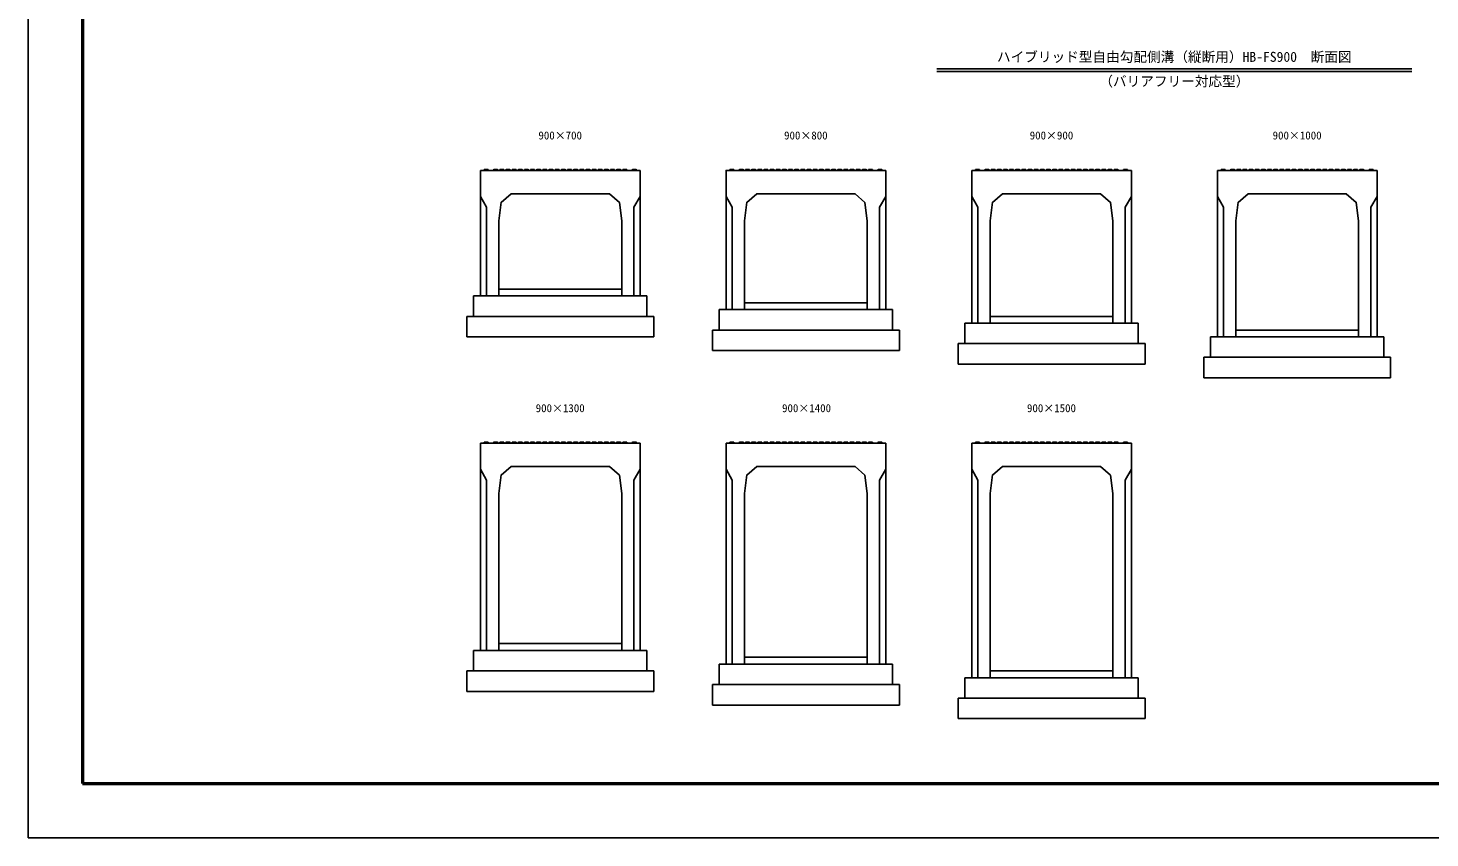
# Model space of a CAD drawing. Units: millimetres, scale not verified. Extents: x -16800 to 16800, y -5940 to 5940.
# Drawn here: x -16800 to -6527, y -5940 to 0 of the extents above; entities that cross this region are included whole.
import ezdxf
from ezdxf.enums import TextEntityAlignment as Align

# ---------------------------------------------------------------- set-up
doc = ezdxf.new("R2010")
doc.units = ezdxf.units.MM
doc.header["$LTSCALE"] = 20
for name, color, linetype, lineweight in [('0-1_Defpoints', 5, 'Continuous', 25), ('0-2_HATCH', 6, 'Continuous', 25), ('0-5_OUTLINE', 3, 'Continuous', 25), ('0-6_TXT', 7, 'Continuous', 25), ('0-7_WAKU', 3, 'Continuous', 25)]:
    doc.layers.add(name, color=color, linetype=linetype, lineweight=lineweight)
doc.styles.add('ＭＳ ゴシック', font='')
doc.styles.get('ＭＳ ゴシック').set_extended_font_data('MS Gothic')

msp = doc.modelspace()

# ---------------------------------------------------------------- linework, layer by layer
at = {"layer": '0-1_Defpoints'}
msp.add_lwpolyline([(-16800, -5940), (0, -5940), (0, 5940), (-16800, 5940)], close=True, dxfattribs=at)
at = {"layer": '0-2_HATCH'}
for points in [[(-13427.5, -1044.84), (-13428.5, -1038.34), (-13456.5, -1038.34), (-13457.5, -1044.84)], [(-13358, -1044.84), (-13359, -1038.34), (-13387, -1038.34), (-13388, -1044.84)], [(-13313, -1044.84), (-13314, -1038.34), (-13342, -1038.34), (-13343, -1044.84)], [(-13268, -1044.84), (-13269, -1038.34), (-13297, -1038.34), (-13298, -1044.84)], [(-13223, -1044.84), (-13224, -1038.34), (-13252, -1038.34), (-13253, -1044.84)], [(-13178, -1044.84), (-13179, -1038.34), (-13207, -1038.34), (-13208, -1044.84)], [(-13133, -1044.84), (-13134, -1038.34), (-13162, -1038.34), (-13163, -1044.84)], [(-13088, -1044.84), (-13089, -1038.34), (-13117, -1038.34), (-13118, -1044.84)], [(-13043, -1044.84), (-13044, -1038.34), (-13072, -1038.34), (-13073, -1044.84)], [(-12998, -1044.84), (-12999, -1038.34), (-13027, -1038.34), (-13028, -1044.84)], [(-12953, -1044.84), (-12954, -1038.34), (-12982, -1038.34), (-12983, -1044.84)], [(-12908, -1044.84), (-12909, -1038.34), (-12937, -1038.34), (-12938, -1044.84)], [(-12892, -1044.84), (-12891, -1038.34), (-12863, -1038.34), (-12862, -1044.84)], [(-12847, -1044.84), (-12846, -1038.34), (-12818, -1038.34), (-12817, -1044.84)], [(-12802, -1044.84), (-12801, -1038.34), (-12773, -1038.34), (-12772, -1044.84)], [(-12757, -1044.84), (-12756, -1038.34), (-12728, -1038.34), (-12727, -1044.84)], [(-12712, -1044.84), (-12711, -1038.34), (-12683, -1038.34), (-12682, -1044.84)], [(-12667, -1044.84), (-12666, -1038.34), (-12638, -1038.34), (-12637, -1044.84)], [(-12622, -1044.84), (-12621, -1038.34), (-12593, -1038.34), (-12592, -1044.84)], [(-12577, -1044.84), (-12576, -1038.34), (-12548, -1038.34), (-12547, -1044.84)], [(-12532, -1044.84), (-12531, -1038.34), (-12503, -1038.34), (-12502, -1044.84)], [(-12487, -1044.84), (-12486, -1038.34), (-12458, -1038.34), (-12457, -1044.84)], [(-12442, -1044.84), (-12441, -1038.34), (-12413, -1038.34), (-12412, -1044.84)], [(-12372.5, -1044.84), (-12371.5, -1038.34), (-12343.5, -1038.34), (-12342.5, -1044.84)], [(-11627.5, -1044.84), (-11628.5, -1038.34), (-11656.5, -1038.34), (-11657.5, -1044.84)], [(-11558, -1044.84), (-11559, -1038.34), (-11587, -1038.34), (-11588, -1044.84)], [(-11513, -1044.84), (-11514, -1038.34), (-11542, -1038.34), (-11543, -1044.84)], [(-11468, -1044.84), (-11469, -1038.34), (-11497, -1038.34), (-11498, -1044.84)], [(-11423, -1044.84), (-11424, -1038.34), (-11452, -1038.34), (-11453, -1044.84)], [(-11378, -1044.84), (-11379, -1038.34), (-11407, -1038.34), (-11408, -1044.84)], [(-11333, -1044.84), (-11334, -1038.34), (-11362, -1038.34), (-11363, -1044.84)], [(-11288, -1044.84), (-11289, -1038.34), (-11317, -1038.34), (-11318, -1044.84)], [(-11243, -1044.84), (-11244, -1038.34), (-11272, -1038.34), (-11273, -1044.84)], [(-11198, -1044.84), (-11199, -1038.34), (-11227, -1038.34), (-11228, -1044.84)], [(-11153, -1044.84), (-11154, -1038.34), (-11182, -1038.34), (-11183, -1044.84)], [(-11108, -1044.84), (-11109, -1038.34), (-11137, -1038.34), (-11138, -1044.84)], [(-11092, -1044.84), (-11091, -1038.34), (-11063, -1038.34), (-11062, -1044.84)], [(-11047, -1044.84), (-11046, -1038.34), (-11018, -1038.34), (-11017, -1044.84)], [(-11002, -1044.84), (-11001, -1038.34), (-10973, -1038.34), (-10972, -1044.84)], [(-10957, -1044.84), (-10956, -1038.34), (-10928, -1038.34), (-10927, -1044.84)], [(-10912, -1044.84), (-10911, -1038.34), (-10883, -1038.34), (-10882, -1044.84)], [(-10867, -1044.84), (-10866, -1038.34), (-10838, -1038.34), (-10837, -1044.84)], [(-10822, -1044.84), (-10821, -1038.34), (-10793, -1038.34), (-10792, -1044.84)], [(-10777, -1044.84), (-10776, -1038.34), (-10748, -1038.34), (-10747, -1044.84)], [(-10732, -1044.84), (-10731, -1038.34), (-10703, -1038.34), (-10702, -1044.84)], [(-10687, -1044.84), (-10686, -1038.34), (-10658, -1038.34), (-10657, -1044.84)], [(-10642, -1044.84), (-10641, -1038.34), (-10613, -1038.34), (-10612, -1044.84)], [(-10572.5, -1044.84), (-10571.5, -1038.34), (-10543.5, -1038.34), (-10542.5, -1044.84)], [(-9827.5, -1044.84), (-9828.5, -1038.34), (-9856.5, -1038.34), (-9857.5, -1044.84)], [(-9758, -1044.84), (-9759, -1038.34), (-9787, -1038.34), (-9788, -1044.84)], [(-9713, -1044.84), (-9714, -1038.34), (-9742, -1038.34), (-9743, -1044.84)], [(-9668, -1044.84), (-9669, -1038.34), (-9697, -1038.34), (-9698, -1044.84)], [(-9623, -1044.84), (-9624, -1038.34), (-9652, -1038.34), (-9653, -1044.84)], [(-9578, -1044.84), (-9579, -1038.34), (-9607, -1038.34), (-9608, -1044.84)], [(-9533, -1044.84), (-9534, -1038.34), (-9562, -1038.34), (-9563, -1044.84)], [(-9488, -1044.84), (-9489, -1038.34), (-9517, -1038.34), (-9518, -1044.84)], [(-9443, -1044.84), (-9444, -1038.34), (-9472, -1038.34), (-9473, -1044.84)], [(-9398, -1044.84), (-9399, -1038.34), (-9427, -1038.34), (-9428, -1044.84)], [(-9353, -1044.84), (-9354, -1038.34), (-9382, -1038.34), (-9383, -1044.84)], [(-9308, -1044.84), (-9309, -1038.34), (-9337, -1038.34), (-9338, -1044.84)], [(-9292, -1044.84), (-9291, -1038.34), (-9263, -1038.34), (-9262, -1044.84)], [(-9247, -1044.84), (-9246, -1038.34), (-9218, -1038.34), (-9217, -1044.84)], [(-9202, -1044.84), (-9201, -1038.34), (-9173, -1038.34), (-9172, -1044.84)], [(-9157, -1044.84), (-9156, -1038.34), (-9128, -1038.34), (-9127, -1044.84)], [(-9112, -1044.84), (-9111, -1038.34), (-9083, -1038.34), (-9082, -1044.84)], [(-9067, -1044.84), (-9066, -1038.34), (-9038, -1038.34), (-9037, -1044.84)], [(-9022, -1044.84), (-9021, -1038.34), (-8993, -1038.34), (-8992, -1044.84)], [(-8977, -1044.84), (-8976, -1038.34), (-8948, -1038.34), (-8947, -1044.84)], [(-8932, -1044.84), (-8931, -1038.34), (-8903, -1038.34), (-8902, -1044.84)], [(-8887, -1044.84), (-8886, -1038.34), (-8858, -1038.34), (-8857, -1044.84)], [(-8842, -1044.84), (-8841, -1038.34), (-8813, -1038.34), (-8812, -1044.84)], [(-8772.5, -1044.84), (-8771.5, -1038.34), (-8743.5, -1038.34), (-8742.5, -1044.84)], [(-8027.5, -1044.84), (-8028.5, -1038.34), (-8056.5, -1038.34), (-8057.5, -1044.84)], [(-7958, -1044.84), (-7959, -1038.34), (-7987, -1038.34), (-7988, -1044.84)], [(-7913, -1044.84), (-7914, -1038.34), (-7942, -1038.34), (-7943, -1044.84)], [(-7868, -1044.84), (-7869, -1038.34), (-7897, -1038.34), (-7898, -1044.84)], [(-7823, -1044.84), (-7824, -1038.34), (-7852, -1038.34), (-7853, -1044.84)], [(-7778, -1044.84), (-7779, -1038.34), (-7807, -1038.34), (-7808, -1044.84)], [(-7733, -1044.84), (-7734, -1038.34), (-7762, -1038.34), (-7763, -1044.84)], [(-7688, -1044.84), (-7689, -1038.34), (-7717, -1038.34), (-7718, -1044.84)], [(-7643, -1044.84), (-7644, -1038.34), (-7672, -1038.34), (-7673, -1044.84)], [(-7598, -1044.84), (-7599, -1038.34), (-7627, -1038.34), (-7628, -1044.84)], [(-7553, -1044.84), (-7554, -1038.34), (-7582, -1038.34), (-7583, -1044.84)], [(-7508, -1044.84), (-7509, -1038.34), (-7537, -1038.34), (-7538, -1044.84)], [(-7492, -1044.84), (-7491, -1038.34), (-7463, -1038.34), (-7462, -1044.84)], [(-7447, -1044.84), (-7446, -1038.34), (-7418, -1038.34), (-7417, -1044.84)], [(-7402, -1044.84), (-7401, -1038.34), (-7373, -1038.34), (-7372, -1044.84)], [(-7357, -1044.84), (-7356, -1038.34), (-7328, -1038.34), (-7327, -1044.84)], [(-7312, -1044.84), (-7311, -1038.34), (-7283, -1038.34), (-7282, -1044.84)], [(-7267, -1044.84), (-7266, -1038.34), (-7238, -1038.34), (-7237, -1044.84)], [(-7222, -1044.84), (-7221, -1038.34), (-7193, -1038.34), (-7192, -1044.84)], [(-7177, -1044.84), (-7176, -1038.34), (-7148, -1038.34), (-7147, -1044.84)], [(-7132, -1044.84), (-7131, -1038.34), (-7103, -1038.34), (-7102, -1044.84)], [(-7087, -1044.84), (-7086, -1038.34), (-7058, -1038.34), (-7057, -1044.84)], [(-7042, -1044.84), (-7041, -1038.34), (-7013, -1038.34), (-7012, -1044.84)], [(-6972.5, -1044.84), (-6971.5, -1038.34), (-6943.5, -1038.34), (-6942.5, -1044.84)], [(-13427.5, -3044.84), (-13428.5, -3038.34), (-13456.5, -3038.34), (-13457.5, -3044.84)], [(-13358, -3044.84), (-13359, -3038.34), (-13387, -3038.34), (-13388, -3044.84)], [(-13313, -3044.84), (-13314, -3038.34), (-13342, -3038.34), (-13343, -3044.84)], [(-13268, -3044.84), (-13269, -3038.34), (-13297, -3038.34), (-13298, -3044.84)], [(-13223, -3044.84), (-13224, -3038.34), (-13252, -3038.34), (-13253, -3044.84)], [(-13178, -3044.84), (-13179, -3038.34), (-13207, -3038.34), (-13208, -3044.84)], [(-13133, -3044.84), (-13134, -3038.34), (-13162, -3038.34), (-13163, -3044.84)], [(-13088, -3044.84), (-13089, -3038.34), (-13117, -3038.34), (-13118, -3044.84)], [(-13043, -3044.84), (-13044, -3038.34), (-13072, -3038.34), (-13073, -3044.84)], [(-12998, -3044.84), (-12999, -3038.34), (-13027, -3038.34), (-13028, -3044.84)], [(-12953, -3044.84), (-12954, -3038.34), (-12982, -3038.34), (-12983, -3044.84)], [(-12908, -3044.84), (-12909, -3038.34), (-12937, -3038.34), (-12938, -3044.84)], [(-12892, -3044.84), (-12891, -3038.34), (-12863, -3038.34), (-12862, -3044.84)], [(-12847, -3044.84), (-12846, -3038.34), (-12818, -3038.34), (-12817, -3044.84)], [(-12802, -3044.84), (-12801, -3038.34), (-12773, -3038.34), (-12772, -3044.84)], [(-12757, -3044.84), (-12756, -3038.34), (-12728, -3038.34), (-12727, -3044.84)], [(-12712, -3044.84), (-12711, -3038.34), (-12683, -3038.34), (-12682, -3044.84)], [(-12667, -3044.84), (-12666, -3038.34), (-12638, -3038.34), (-12637, -3044.84)], [(-12622, -3044.84), (-12621, -3038.34), (-12593, -3038.34), (-12592, -3044.84)], [(-12577, -3044.84), (-12576, -3038.34), (-12548, -3038.34), (-12547, -3044.84)], [(-12532, -3044.84), (-12531, -3038.34), (-12503, -3038.34), (-12502, -3044.84)], [(-12487, -3044.84), (-12486, -3038.34), (-12458, -3038.34), (-12457, -3044.84)], [(-12442, -3044.84), (-12441, -3038.34), (-12413, -3038.34), (-12412, -3044.84)], [(-12372.5, -3044.84), (-12371.5, -3038.34), (-12343.5, -3038.34), (-12342.5, -3044.84)], [(-11627.5, -3044.84), (-11628.5, -3038.34), (-11656.5, -3038.34), (-11657.5, -3044.84)], [(-11558, -3044.84), (-11559, -3038.34), (-11587, -3038.34), (-11588, -3044.84)], [(-11513, -3044.84), (-11514, -3038.34), (-11542, -3038.34), (-11543, -3044.84)], [(-11468, -3044.84), (-11469, -3038.34), (-11497, -3038.34), (-11498, -3044.84)], [(-11423, -3044.84), (-11424, -3038.34), (-11452, -3038.34), (-11453, -3044.84)], [(-11378, -3044.84), (-11379, -3038.34), (-11407, -3038.34), (-11408, -3044.84)], [(-11333, -3044.84), (-11334, -3038.34), (-11362, -3038.34), (-11363, -3044.84)], [(-11288, -3044.84), (-11289, -3038.34), (-11317, -3038.34), (-11318, -3044.84)], [(-11243, -3044.84), (-11244, -3038.34), (-11272, -3038.34), (-11273, -3044.84)], [(-11198, -3044.84), (-11199, -3038.34), (-11227, -3038.34), (-11228, -3044.84)], [(-11153, -3044.84), (-11154, -3038.34), (-11182, -3038.34), (-11183, -3044.84)], [(-11108, -3044.84), (-11109, -3038.34), (-11137, -3038.34), (-11138, -3044.84)], [(-11092, -3044.84), (-11091, -3038.34), (-11063, -3038.34), (-11062, -3044.84)], [(-11047, -3044.84), (-11046, -3038.34), (-11018, -3038.34), (-11017, -3044.84)], [(-11002, -3044.84), (-11001, -3038.34), (-10973, -3038.34), (-10972, -3044.84)], [(-10957, -3044.84), (-10956, -3038.34), (-10928, -3038.34), (-10927, -3044.84)], [(-10912, -3044.84), (-10911, -3038.34), (-10883, -3038.34), (-10882, -3044.84)], [(-10867, -3044.84), (-10866, -3038.34), (-10838, -3038.34), (-10837, -3044.84)], [(-10822, -3044.84), (-10821, -3038.34), (-10793, -3038.34), (-10792, -3044.84)], [(-10777, -3044.84), (-10776, -3038.34), (-10748, -3038.34), (-10747, -3044.84)], [(-10732, -3044.84), (-10731, -3038.34), (-10703, -3038.34), (-10702, -3044.84)], [(-10687, -3044.84), (-10686, -3038.34), (-10658, -3038.34), (-10657, -3044.84)], [(-10642, -3044.84), (-10641, -3038.34), (-10613, -3038.34), (-10612, -3044.84)], [(-10572.5, -3044.84), (-10571.5, -3038.34), (-10543.5, -3038.34), (-10542.5, -3044.84)], [(-9827.5, -3044.84), (-9828.5, -3038.34), (-9856.5, -3038.34), (-9857.5, -3044.84)], [(-9758, -3044.84), (-9759, -3038.34), (-9787, -3038.34), (-9788, -3044.84)], [(-9713, -3044.84), (-9714, -3038.34), (-9742, -3038.34), (-9743, -3044.84)], [(-9668, -3044.84), (-9669, -3038.34), (-9697, -3038.34), (-9698, -3044.84)], [(-9623, -3044.84), (-9624, -3038.34), (-9652, -3038.34), (-9653, -3044.84)], [(-9578, -3044.84), (-9579, -3038.34), (-9607, -3038.34), (-9608, -3044.84)], [(-9533, -3044.84), (-9534, -3038.34), (-9562, -3038.34), (-9563, -3044.84)], [(-9488, -3044.84), (-9489, -3038.34), (-9517, -3038.34), (-9518, -3044.84)], [(-9443, -3044.84), (-9444, -3038.34), (-9472, -3038.34), (-9473, -3044.84)], [(-9398, -3044.84), (-9399, -3038.34), (-9427, -3038.34), (-9428, -3044.84)], [(-9353, -3044.84), (-9354, -3038.34), (-9382, -3038.34), (-9383, -3044.84)], [(-9308, -3044.84), (-9309, -3038.34), (-9337, -3038.34), (-9338, -3044.84)], [(-9292, -3044.84), (-9291, -3038.34), (-9263, -3038.34), (-9262, -3044.84)], [(-9247, -3044.84), (-9246, -3038.34), (-9218, -3038.34), (-9217, -3044.84)], [(-9202, -3044.84), (-9201, -3038.34), (-9173, -3038.34), (-9172, -3044.84)], [(-9157, -3044.84), (-9156, -3038.34), (-9128, -3038.34), (-9127, -3044.84)], [(-9112, -3044.84), (-9111, -3038.34), (-9083, -3038.34), (-9082, -3044.84)], [(-9067, -3044.84), (-9066, -3038.34), (-9038, -3038.34), (-9037, -3044.84)], [(-9022, -3044.84), (-9021, -3038.34), (-8993, -3038.34), (-8992, -3044.84)], [(-8977, -3044.84), (-8976, -3038.34), (-8948, -3038.34), (-8947, -3044.84)], [(-8932, -3044.84), (-8931, -3038.34), (-8903, -3038.34), (-8902, -3044.84)], [(-8887, -3044.84), (-8886, -3038.34), (-8858, -3038.34), (-8857, -3044.84)], [(-8842, -3044.84), (-8841, -3038.34), (-8813, -3038.34), (-8812, -3044.84)], [(-8772.5, -3044.84), (-8771.5, -3038.34), (-8743.5, -3038.34), (-8742.5, -3044.84)]]:
    msp.add_lwpolyline(points, dxfattribs=at)
at = {"layer": '0-5_OUTLINE'}
for p, q in [((-12315, -1044.84), (-13485, -1044.84)), ((-13485, -1044.84), (-13485, -1964.84)), ((-12315, -1044.84), (-12315, -1964.84)), ((-10515, -1044.84), (-10515, -2064.84)), ((-8715, -1044.84), (-9885, -1044.84)), ((-9885, -1044.84), (-9885, -2164.84)), ((-8715, -1044.84), (-8715, -2164.84)), ((-6915, -1044.84), (-8085, -1044.84)), ((-8085, -1044.84), (-8085, -2264.84)), ((-6915, -1044.84), (-6915, -2264.84)), ((-13260, -1214.84), (-13333.06, -1279.34)), ((-12540, -1214.84), (-13260, -1214.84)), ((-11460, -1214.84), (-11533.06, -1279.34)), ((-10740, -1214.84), (-11460, -1214.84)), ((-10740, -1214.84), (-10666.94, -1279.34)), ((-9660, -1214.84), (-9733.06, -1279.34)), ((-8940, -1214.84), (-9660, -1214.84)), ((-7860, -1214.84), (-7933.06, -1279.34)), ((-7140, -1214.84), (-7860, -1214.84)), ((-13440, -1314.84), (-13485, -1234.84)), ((-13440, -1314.84), (-13440, -1964.84)), ((-13332.86, -1277.7), (-13350, -1414.84)), ((-12360, -1314.84), (-12315, -1234.84)), ((-12360, -1314.84), (-12360, -1964.84)), ((-11640, -1314.84), (-11685, -1234.84)), ((-11640, -1314.84), (-11640, -2064.84)), ((-11532.86, -1277.7), (-11550, -1414.84)), ((-10666.94, -1279.34), (-10650, -1414.84)), ((-10560, -1314.84), (-10515, -1234.84)), ((-10560, -1314.84), (-10560, -2064.84)), ((-9840, -1314.84), (-9885, -1234.84)), ((-9840, -1314.84), (-9840, -2164.84)), ((-9732.86, -1277.7), (-9750, -1414.84)), ((-8760, -1314.84), (-8715, -1234.84)), ((-8760, -1314.84), (-8760, -2164.84)), ((-8040, -1314.84), (-8085, -1234.84)), ((-8040, -1314.84), (-8040, -2264.84)), ((-7932.86, -1277.7), (-7950, -1414.84)), ((-6960, -1314.84), (-6915, -1234.84)), ((-6960, -1314.84), (-6960, -2264.84)), ((-13350, -1964.84), (-13350, -1414.84)), ((-12450, -1964.84), (-12450, -1414.84)), ((-11550, -2064.84), (-11550, -1414.84)), ((-10650, -2064.84), (-10650, -1414.84)), ((-9750, -2164.84), (-9750, -1414.84)), ((-8850, -2164.84), (-8850, -1414.84)), ((-7950, -2264.84), (-7950, -1414.84)), ((-7050, -2264.84), (-7050, -1414.84)), ((-13350, -1914.84), (-12450, -1914.84)), ((-13535, -1964.84), (-12265, -1964.84)), ((-13535, -1964.84), (-13535, -2114.84)), ((-13350, -1964.84), (-13485, -1964.84)), ((-12450, -1964.84), (-12315, -1964.84)), ((-12265, -1964.84), (-12265, -2114.84)), ((-11550, -2014.84), (-10650, -2014.84)), ((-13585, -2114.84), (-12215, -2114.84)), ((-13585, -2114.84), (-13585, -2264.84)), ((-12215, -2114.84), (-12215, -2264.84)), ((-11735, -2064.84), (-10465, -2064.84)), ((-11735, -2064.84), (-11735, -2214.84)), ((-11550, -2064.84), (-11685, -2064.84)), ((-10650, -2064.84), (-10515, -2064.84)), ((-10465, -2064.84), (-10465, -2214.84)), ((-9750, -2114.84), (-8850, -2114.84)), ((-11785, -2214.84), (-10415, -2214.84)), ((-11785, -2214.84), (-11785, -2364.84)), ((-10415, -2214.84), (-10415, -2364.84)), ((-9935, -2164.84), (-8665, -2164.84)), ((-9935, -2164.84), (-9935, -2314.84)), ((-9750, -2164.84), (-9885, -2164.84)), ((-8850, -2164.84), (-8715, -2164.84)), ((-8665, -2164.84), (-8665, -2314.84)), ((-7950, -2214.84), (-7050, -2214.84)), ((-13585, -2264.84), (-12215, -2264.84)), ((-9985, -2314.84), (-8615, -2314.84)), ((-9985, -2314.84), (-9985, -2464.84)), ((-8615, -2314.84), (-8615, -2464.84)), ((-8135, -2264.84), (-6865, -2264.84)), ((-8135, -2264.84), (-8135, -2414.84)), ((-7950, -2264.84), (-8085, -2264.84)), ((-7050, -2264.84), (-6915, -2264.84)), ((-6865, -2264.84), (-6865, -2414.84)), ((-11785, -2364.84), (-10415, -2364.84)), ((-9985, -2464.84), (-8615, -2464.84)), ((-8185, -2414.84), (-6815, -2414.84)), ((-8185, -2414.84), (-8185, -2564.84)), ((-6815, -2414.84), (-6815, -2564.84)), ((-8185, -2564.84), (-6815, -2564.84)), ((-12315, -3044.84), (-13485, -3044.84)), ((-13485, -3044.84), (-13485, -4564.84)), ((-12315, -3044.84), (-12315, -4564.84)), ((-10515, -3044.84), (-11685, -3044.84)), ((-11685, -3044.84), (-11685, -4664.84)), ((-10515, -3044.84), (-10515, -4664.84)), ((-8715, -3044.84), (-9885, -3044.84)), ((-9885, -3044.84), (-9885, -4764.84)), ((-8715, -3044.84), (-8715, -4764.84)), ((-13440, -3314.84), (-13485, -3234.84)), ((-13332.86, -3277.7), (-13350, -3414.84)), ((-13260, -3214.84), (-13333.06, -3279.34)), ((-12540, -3214.84), (-13260, -3214.84)), ((-12360, -3314.84), (-12315, -3234.84)), ((-11640, -3314.84), (-11685, -3234.84)), ((-11532.86, -3277.7), (-11550, -3414.84)), ((-11460, -3214.84), (-11533.06, -3279.34)), ((-10740, -3214.84), (-11460, -3214.84)), ((-10740, -3214.84), (-10666.94, -3279.34)), ((-10666.94, -3279.34), (-10650, -3414.84)), ((-10560, -3314.84), (-10515, -3234.84)), ((-9840, -3314.84), (-9885, -3234.84)), ((-9732.86, -3277.7), (-9750, -3414.84)), ((-9660, -3214.84), (-9733.06, -3279.34)), ((-8940, -3214.84), (-9660, -3214.84)), ((-8760, -3314.84), (-8715, -3234.84)), ((-13440, -3314.84), (-13440, -4564.84)), ((-12360, -3314.84), (-12360, -4564.84)), ((-11640, -3314.84), (-11640, -4664.84)), ((-10560, -3314.84), (-10560, -4664.84)), ((-9840, -3314.84), (-9840, -4764.84)), ((-8760, -3314.84), (-8760, -4764.84)), ((-13350, -4564.84), (-13350, -3414.84)), ((-12450, -4564.84), (-12450, -3414.84)), ((-11550, -4664.84), (-11550, -3414.84)), ((-10650, -4664.84), (-10650, -3414.84)), ((-9750, -4764.84), (-9750, -3414.84)), ((-8850, -4764.84), (-8850, -3414.84)), ((-13350, -4514.84), (-12450, -4514.84)), ((-13535, -4564.84), (-12265, -4564.84)), ((-13535, -4564.84), (-13535, -4714.84)), ((-13350, -4564.84), (-13485, -4564.84)), ((-12450, -4564.84), (-12315, -4564.84)), ((-12265, -4564.84), (-12265, -4714.84)), ((-11550, -4614.84), (-10650, -4614.84)), ((-13585, -4714.84), (-12215, -4714.84)), ((-13585, -4714.84), (-13585, -4864.84)), ((-12215, -4714.84), (-12215, -4864.84)), ((-11735, -4664.84), (-10465, -4664.84)), ((-11735, -4664.84), (-11735, -4814.84)), ((-11544.77, -4664.84), (-11679.77, -4664.84)), ((-10644.77, -4664.84), (-10509.77, -4664.84)), ((-10465, -4664.84), (-10465, -4814.84)), ((-9750, -4714.84), (-8850, -4714.84)), ((-11785, -4814.84), (-10415, -4814.84)), ((-11785, -4814.84), (-11785, -4964.84)), ((-10415, -4814.84), (-10415, -4964.84)), ((-9935, -4764.84), (-8665, -4764.84)), ((-9935, -4764.84), (-9935, -4914.84)), ((-9750, -4764.84), (-9885, -4764.84)), ((-8850, -4764.84), (-8715, -4764.84)), ((-8665, -4764.84), (-8665, -4914.84)), ((-13585, -4864.84), (-12215, -4864.84)), ((-9985, -4914.84), (-8615, -4914.84)), ((-9985, -4914.84), (-9985, -5064.84)), ((-8615, -4914.84), (-8615, -5064.84)), ((-11785, -4964.84), (-10415, -4964.84)), ((-9985, -5064.84), (-8615, -5064.84))]:
    msp.add_line(p, q, dxfattribs=at)
for points in [[(-10515, -1044.84), (-11685, -1044.84), (-11685, -2064.84)], [(-12540, -1214.84), (-12466.94, -1279.34), (-12450, -1414.84)], [(-8940, -1214.84), (-8866.94, -1279.34), (-8850, -1414.84)], [(-7140, -1214.84), (-7066.94, -1279.34), (-7050, -1414.84)], [(-12540, -3214.84), (-12466.94, -3279.34), (-12450, -3414.84)], [(-8940, -3214.84), (-8866.94, -3279.34), (-8850, -3414.84)]]:
    msp.add_lwpolyline(points, dxfattribs=at)
at = {"layer": '0-6_TXT'}
for p, q in [((-10140.75, -300), (-6659.25, -300)), ((-10140.75, -319.2), (-6659.25, -319.2))]:
    msp.add_line(p, q, dxfattribs=at)
at = {"layer": '0-7_WAKU', "lineweight": 50}
msp.add_lwpolyline([(-16400, -5540), (-400, -5540), (-400, 5540), (-16400, 5540)], close=True, dxfattribs=at)

# ---------------------------------------------------------------- texts
at = {"layer": '0-6_TXT', "style": 'ＭＳ ゴシック'}
for s, height, p in [('ハイブリッド型自由勾配側溝（縦断用）HB-FS900\u3000断面図', 73.31, (-9700, -270)), ('（バリアフリー対応型）', 73.31, (-8950, -449.2)), ('900×700', 58.65, (-13060, -834.84)), ('900×800', 58.65, (-11260, -834.84)), ('900×900', 58.65, (-9460, -834.84)), ('900×1000', 58.65, (-7680, -834.84)), ('900×1300', 58.65, (-13080, -2834.84)), ('900×1400', 58.65, (-11274.77, -2834.84)), ('900×1500', 58.65, (-9480, -2834.84))]:
    msp.add_text(s, height=height, dxfattribs=at).set_placement(p, align=Align.BOTTOM_LEFT)

doc.saveas('drawing.dxf')
